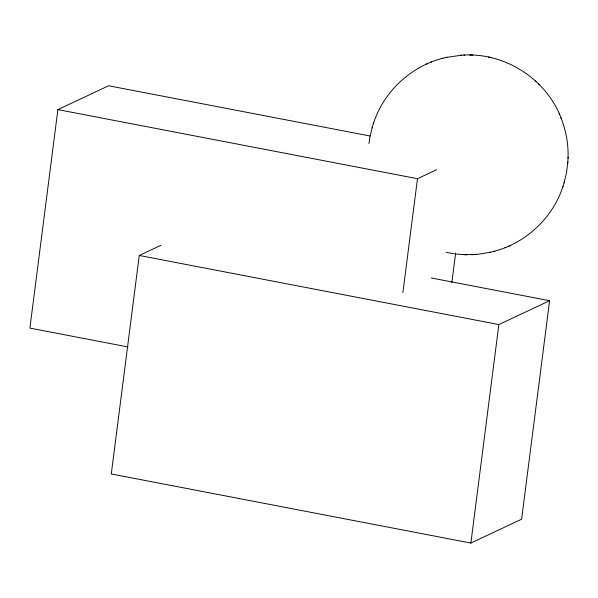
<?xml version="1.0" encoding="UTF-8"?>
<svg xmlns="http://www.w3.org/2000/svg" width="598" height="598" viewBox="0 0 598 598"><rect width="100%" height="100%" fill="white"/><g stroke="black" fill="none" stroke-linecap="round" stroke-linejoin="round"><path stroke-width="0.9" d="M568.04 158.149C568.541 144.395 566.082 130.536 560.961 117.769M564.116 182.779L566.568 172.478L567.838 161.976M567.786 162.948L568.093 157.177M368.996 143.572L369.885 137.234L372.337 126.933M370.072 136L108.634 85.768L57.886 109.613L29.9 328.108L128.054 346.96M160.899 245.307L139.267 255.473L111.28 473.967L470.873 543.051L521.613 519.206L549.607 300.712L431.27 277.98M402.895 292.572L417.479 178.697L436.615 169.705M451.864 282.622L455.654 252.991M470.873 543.051L498.859 324.557L549.607 300.712M373.488 123.285C383.669 91.748 410.706 66.43 442.812 58.26M493.642 251.452C525.747 243.281 552.784 217.956 562.965 186.427M372.053 127.867L373.772 122.351M562.688 187.361L564.4 181.837M426.456 64.098L427.391 63.702M430.672 62.297L431.539 61.93M504.914 247.781L505.781 247.415M509.062 246.01L509.997 245.614M446.011 57.468L461.559 55.195M465.7 254.703L477.922 254.292L490.442 252.236M441.81 58.507L446.908 57.251M489.553 252.461L494.643 251.205M463.861 55.068C505.489 52.721 546.841 79.437 561.343 118.681M471.71 254.688L475.956 254.456M460.505 55.255L464.751 55.023M472.771 55.076L469.684 54.971M456.304 254.045L464.549 254.658M463.682 254.636L466.769 254.741M454.405 253.799L448.007 252.677M57.886 109.613L417.479 178.697M139.267 255.473L498.859 324.557M491.339 57.677L488.446 57.034M446.175 252.266L447.401 252.543M538.619 83.989L539.336 84.684M535.292 80.797L535.965 81.455M559.115 113.381L559.481 114.27"/></g></svg>
